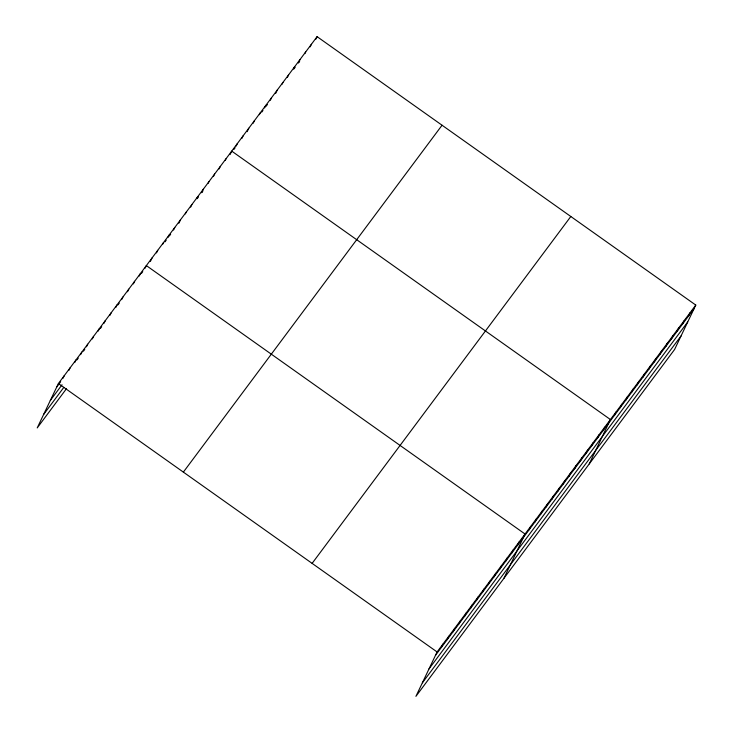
<?xml version="1.0" encoding="UTF-8"?>
<svg xmlns="http://www.w3.org/2000/svg" width="733" height="733" viewBox="0 0 733 733"><rect width="100%" height="100%" fill="white"/><g stroke="black" fill="none" stroke-linecap="round" stroke-linejoin="round"><path stroke-width="1.1" d="M695.782 305.075L437.088 651.958L415.913 696.35L674.607 349.467L695.782 305.075L317.087 36.65L58.393 383.533L37.218 427.925L66.538 388.609M63.029 378.246L64.257 375.672M68.893 370.385L70.121 367.81M74.757 362.523L75.985 359.94M80.621 354.662L81.849 352.078M86.485 346.791L87.713 344.217M92.349 338.93L93.577 336.355M98.213 331.069L99.441 328.494M104.077 323.207L105.305 320.633M109.941 315.346L111.169 312.771M115.805 307.484L117.033 304.91M121.669 299.623L122.897 297.039M127.533 291.752L128.761 289.178M133.397 283.891L134.625 281.316M139.261 276.029L140.489 273.455M145.116 268.168L146.353 265.593L525.048 534.018L503.873 578.41M150.402 261.397L152.043 257.961M156.505 252.903L157.732 250.329M162.607 244.419L163.422 242.696M167.884 237.639L169.112 235.064M173.574 230.015L174.802 227.432M178.861 223.235L180.492 219.799M185.367 213.889L186.191 212.176M190.653 207.118L191.881 204.544M196.746 198.625L197.571 196.911M203.261 189.279L201.621 192.715L202.885 191.02M208.135 183.36L208.951 181.647M213.413 176.589L214.641 174.014M219.103 168.957L220.331 166.382M225.205 160.472L226.03 158.749M230.08 154.553L231.72 151.117L610.415 419.542L589.24 463.943M236.182 146.069L237.41 143.494M241.872 138.436L243.099 135.862M247.149 131.665L248.789 128.229M253.251 123.171L254.479 120.597M259.354 114.678L260.169 112.964M264.631 107.907L265.868 105.332M270.33 100.274L271.558 97.7M275.608 93.503L277.248 90.067M282.123 84.158L282.938 82.435M287.4 77.386L288.628 74.803M293.502 68.893L294.318 67.179M300.008 59.547L298.377 62.983L299.641 61.288M304.882 53.628L305.707 51.915M310.169 46.857L311.397 44.282M315.859 39.225L317.087 36.65M441.312 647.532L442.952 644.096M447.176 639.671L448.816 636.235M453.04 631.8L454.68 628.364M458.904 623.939L460.544 620.503M464.768 616.077L466.408 612.641M470.632 608.216L472.272 604.78M476.496 600.354L478.136 596.919M482.36 592.493L484 589.057M488.224 584.632L489.864 581.196M494.088 576.761L495.728 573.325M499.952 568.9L501.592 565.464M505.816 561.038L507.456 557.602M511.68 553.177L513.32 549.741M517.544 545.315L519.184 541.879M529.098 529.822L530.738 526.386M534.788 522.189L536.428 518.753M540.478 514.557L542.118 511.121M546.167 506.924L547.808 503.489M551.867 499.292L553.497 495.856M557.556 491.66L559.197 488.224M563.246 484.027L564.886 480.601M568.936 476.404L570.576 472.968M574.626 468.772L576.266 465.336M580.316 461.139L581.956 457.704M586.006 453.507L587.646 450.071M591.705 445.875L593.336 442.439M597.395 438.242L599.026 434.806M603.085 430.61L604.725 427.174M614.465 415.345L616.105 411.909M620.155 407.722L621.795 404.286M625.845 400.09L627.485 396.654M631.534 392.457L633.175 389.021M637.234 384.825L638.864 381.389M642.923 377.193L644.564 373.757M648.613 369.56L650.253 366.124M654.303 361.928L655.943 358.492M659.993 354.296L661.633 350.86M665.683 346.663L667.323 343.227M671.373 339.031L673.013 335.604M677.072 331.408L678.703 327.972M682.762 323.775L684.402 320.339M688.452 316.143L690.092 312.707M56.753 386.969L60.665 381.728M76.956 359.885L78.257 358.135M83.47 351.153L84.771 349.403M100.403 328.43L101.713 326.689M117.995 304.846L119.305 303.096M141.451 273.4L142.752 271.65M164.943 241.89L166.208 240.195M169.369 235.962L170.633 234.258M197.195 198.652L198.46 196.957M233.873 149.468L235.137 147.773M261.699 112.158L262.964 110.463M266.125 106.221L267.389 104.526M293.942 68.911L295.207 67.216M50.311 400.484L62.039 384.761M43.668 414.411L63.863 387.326M183.36 472.116L442.054 125.233M312.121 563.375L570.815 216.492M435.448 655.394L694.142 308.511M429.007 668.908L687.691 322.025M422.364 682.835L681.049 335.952M58.393 383.533L437.088 651.958"/></g></svg>
